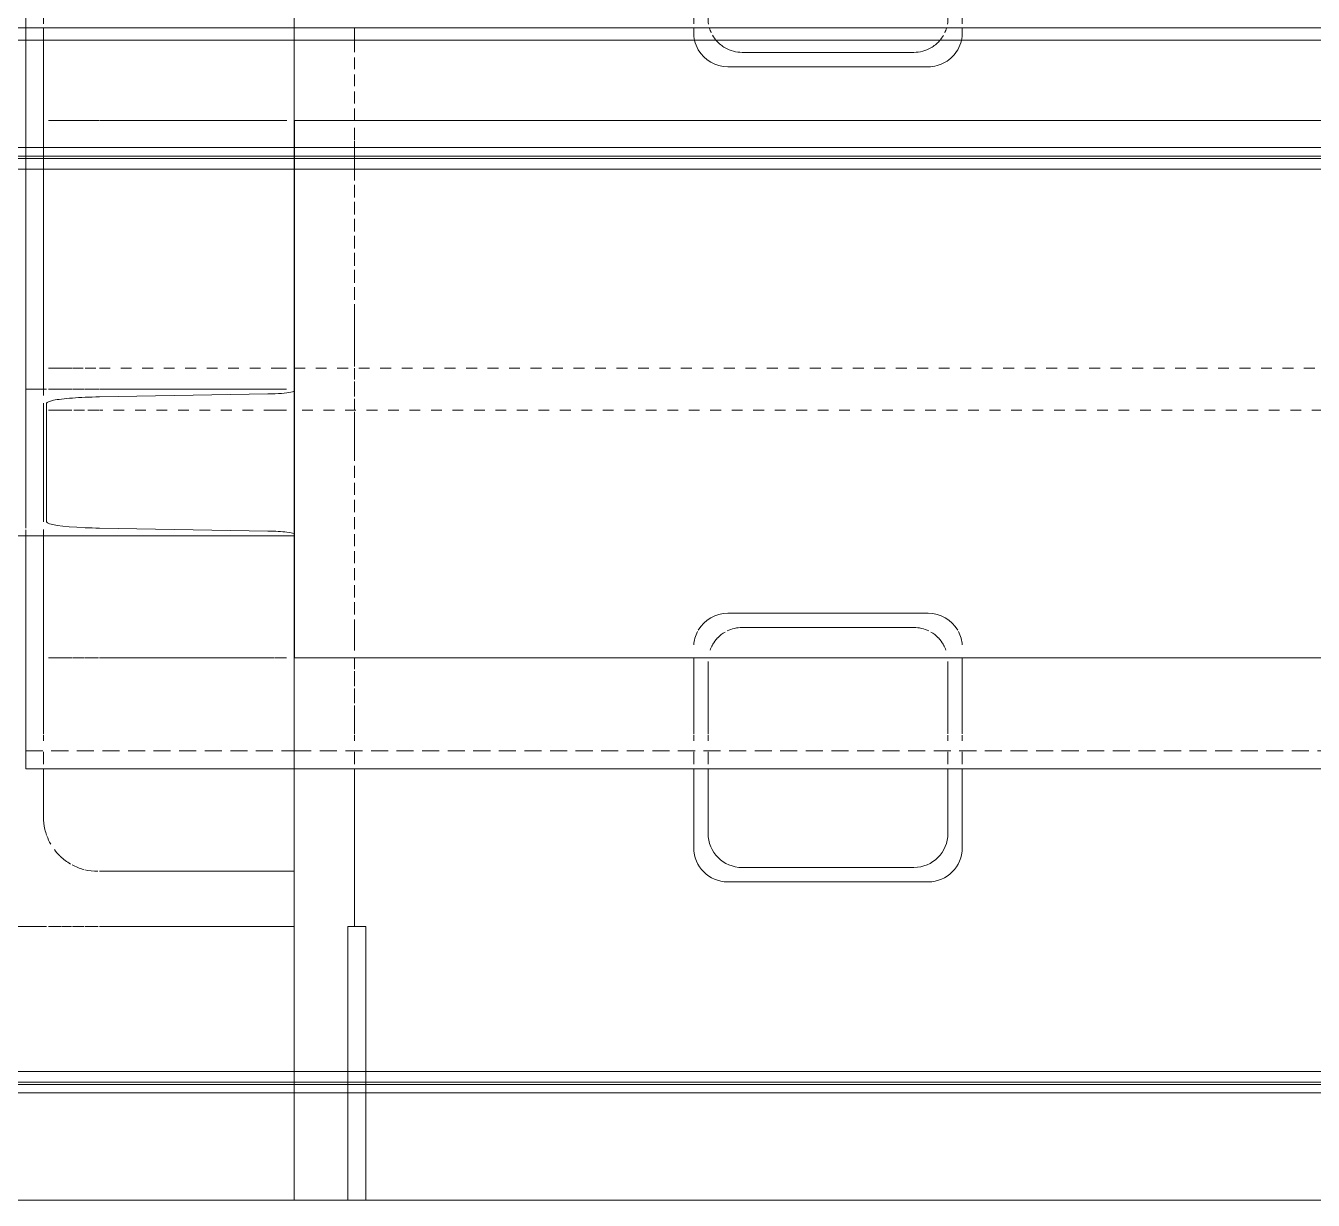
# Model space of a CAD drawing. Header units: centimetres. Extents: x -1906 to 5208, y -261 to 2955.
# Drawn here: x 3902.67 to 3938.63, y 208.47 to 241.25 of the extents above; entities that cross this region are included whole.
import ezdxf

# ---------------------------------------------------------------- set-up
doc = ezdxf.new("R2010")
doc.units = ezdxf.units.CM
for name, pattern in [('_Overhead', [0.47625, 0.3175, -0.15875]), ('_Overhead_2_', [0.47625, 0.3175, -0.15875]), ('Dash', [0.6, 0.3, -0.3]), ('Hidden', [0.714375, 0.47625, -0.238125])]:
    doc.linetypes.add(name, pattern=pattern)
for name, color, linetype, lineweight in [('A-FLOR', 7, 'Continuous', 18), ('A-WALL', 7, 'Continuous', 18), ('S-BEAM', 7, 'Continuous', 18), ('S-BEAM-HDLN', 7, 'Dash', 18), ('S-COLS', 7, 'Continuous', 18)]:
    doc.layers.add(name, color=color, linetype=linetype, lineweight=lineweight)

# ---------------------------------------------------------------- blocks, each defined once
blk = doc.blocks.new('UC-Perfil universal-Pilar - 300 x 150-V69-Planta Bodega almacenamiento insumos')
at = {"layer": 'S-COLS', "color": 253, "lineweight": 9, "true_color": 0xaaaaaa}
for p, q in [((-7.5, 14.677), (-7.5, 15)), ((-7.291, 15), (-7.142, 15)), ((-7.141, 15), (-6.964, 15)), ((-6.962, 15), (-6.766, 15)), ((-6.765, 15), (-1.664, 15)), ((-1.661, 15), (-1.306, 15)), ((-1.303, 15), (-1.005, 15)), ((-1.002, 15), (-0.777, 15)), ((-0.775, 15), (-0.634, 15)), ((-0.585, 15), (-0.288, 15)), ((-0.288, 15), (0.585, 15)), ((0.775, 15), (1, 15)), ((1.002, 15), (1.3, 15)), ((1.303, 15), (1.658, 15)), ((1.661, 15), (2.052, 15)), ((2.056, 15), (6.96, 15)), ((6.962, 15), (7.14, 15)), ((7.141, 15), (7.29, 15)), ((7.5, 15), (7.5, 14.677)), ((-7.5, 14.003), (-7.5, 14.677)), ((7.5, 14.677), (7.5, 14.003)), ((-7.5, 13.653), (-7.5, 14.003)), ((7.5, 14.003), (7.5, 13.653)), ((-7.5, 13.46), (-7.5, 13.653)), ((-7.143, 13.46), (-7.291, 13.46)), ((-6.964, 13.46), (-7.141, 13.46)), ((-6.767, 13.46), (-6.962, 13.46)), ((-2.056, 13.46), (-6.765, 13.46)), ((6.96, 13.46), (2.056, 13.46)), ((7.139, 13.46), (6.962, 13.46)), ((7.29, 13.46), (7.141, 13.46)), ((7.5, 13.653), (7.5, 13.46)), ((-0.495, 10.402), (-0.495, 11.94)), ((0.495, 11.94), (0.495, 11.402)), ((0.495, 11.275), (0.495, 11.124)), ((0.495, 11.124), (0.495, 10.927)), ((0.495, 10.623), (0.495, 10.452)), ((-0.495, 10.124), (-0.495, 10.275)), ((-0.495, 9.927), (-0.495, 10.087)), ((0.495, 10.426), (0.495, 10.196)), ((0.495, 10.087), (0.495, 9.737)), ((0.495, 9.737), (0.495, 6.143)), ((-0.495, 9.452), (-0.495, 9.623)), ((-0.495, 8.95), (-0.495, 9.124)), ((-0.495, 8.452), (-0.495, 8.623)), ((-0.495, 8.196), (-0.495, 8.426)), ((-0.495, 7.95), (-0.495, 8.196)), ((-0.495, 6.143), (-0.495, 7.95)), ((-0.495, -0.003), (-0.495, 6.143)), ((0.495, 6.143), (0.495, -0.003)), ((-0.495, -0.159), (-0.495, -0.003)), ((0.495, -0.003), (0.495, -0.181)), ((-0.495, -3.703), (-0.495, -0.394)), ((0.495, -0.394), (0.495, -3.703)), ((-0.495, -10.392), (-0.495, -3.938)), ((0.495, -3.916), (0.495, -9.145)), ((0.495, -9.145), (0.495, -9.392)), ((0.495, -9.392), (0.495, -9.622)), ((0.495, -9.648), (0.495, -9.819)), ((-0.495, -10.621), (-0.495, -10.392)), ((0.495, -10.123), (0.495, -10.32)), ((0.495, -10.32), (0.495, -10.471)), ((-0.495, -10.819), (-0.495, -10.648)), ((0.495, -10.598), (0.495, -11.94)), ((-0.495, -11.319), (-0.495, -11.145)), ((-0.495, -11.819), (-0.495, -11.648)), ((-7.5, -13.46), (-6.293, -13.46)), ((-7.5, -15), (-7.5, -13.46)), ((-6.293, -13.46), (-2.056, -13.46)), ((2.056, -13.46), (6.293, -13.46)), ((6.293, -13.46), (7.5, -13.46)), ((7.5, -13.46), (7.5, -15)), ((-5.348, -15), (-7.5, -15)), ((-1.692, -15), (-5.348, -15)), ((-1.332, -15), (-1.661, -15)), ((-1.026, -15), (-1.303, -15)), ((-0.793, -15), (-1.002, -15)), ((-0.644, -15), (-0.775, -15)), ((0.585, -15), (-0.587, -15)), ((0.763, -15), (0.633, -15)), ((0.984, -15), (0.775, -15)), ((1.279, -15), (1.002, -15)), ((1.632, -15), (1.303, -15)), ((2.024, -15), (1.661, -15)), ((5.348, -15), (2.056, -15)), ((7.5, -15), (5.348, -15))]:
    blk.add_line(p, q, dxfattribs=at)
for centre, start, end in [((-2.015, 11.94), 76.2025, 90), ((-2.015, 11.94), 62.0667, 76.0089), ((2.015, 11.94), 104.1664, 118.1111), ((2.015, 11.94), 90, 103.9911), ((-2.015, 11.94), 46.5756, 60), ((-2.015, 11.94), 34.2674, 46.3623), ((2.015, 11.94), 133.7992, 145.8996), ((2.015, 11.94), 120, 133.6377), ((-2.015, 11.94), 20.6393, 30), ((2.015, 11.94), 150, 159.6587), ((-2.015, 11.94), 13.3622, 20.3413), ((-2.015, 11.94), 0, 13.3622), ((2.015, 11.94), 166.7414, 180), ((2.015, 11.94), 159.76, 166.7414), ((-2.015, -11.94), 346.5136, 352.7825), ((2.015, -11.94), 180, 193.2586), ((-2.015, -11.94), 339.6587, 345.016), ((2.015, -11.94), 193.2586, 199.8173), ((2.015, -11.94), 200.3413, 210), ((-2.015, -11.94), 313.6377, 323.0251), ((2.015, -11.94), 216.9749, 225.4369), ((-2.015, -11.94), 283.9911, 297.0345), ((-2.015, -11.94), 300, 312.4121), ((2.015, -11.94), 226.3623, 240), ((2.015, -11.94), 241.8889, 254.929), ((-2.015, -11.94), 270, 282.7977), ((2.015, -11.94), 256.0089, 270)]:
    blk.add_arc(centre, 1.52, start, end, dxfattribs=at)
blk = doc.blocks.new('M_S Shapes - 150 x 400-1495524-Planta Bodega almacenamiento insumos')
at = {"layer": 'S-BEAM', "color": 254, "lineweight": 9, "true_color": 0xcccccc}
for p, q in [((-2180.58, 244.761), (-2180.58, 241.195)), ((-2180.58, 240.844), (-2180.58, 241.195)), ((-2180.58, 241.195), (-2180.58, 240.844)), ((-2180.58, 241.195), (-2180.58, 240.844)), ((-2180.58, 237.251), (-2180.58, 240.844)), ((-2180.58, 240.844), (-2180.58, 237.251)), ((-2180.58, 240.844), (-2180.58, 237.251)), ((-2180.58, 227.014), (-2180.58, 237.251)), ((-2180.58, 237.251), (-2180.58, 231.061)), ((-2180.58, 237.251), (-2180.58, 212.061)), ((-2180.58, 231.061), (-2180.58, 227.014)), ((-2180.58, 221.962), (-2180.58, 227.014)), ((-2180.58, 227.014), (-2180.58, 221.962)), ((-2180.58, 221.716), (-2180.58, 221.96)), ((-2180.58, 221.96), (-2180.58, 221.716)), ((-2180.58, 221.486), (-2180.58, 221.714)), ((-2180.58, 221.714), (-2180.58, 221.486)), ((-2180.58, 221.289), (-2180.58, 221.458)), ((-2180.58, 221.458), (-2180.58, 221.289)), ((-2180.58, 220.788), (-2180.58, 220.983)), ((-2180.58, 220.983), (-2180.58, 220.788)), ((-2180.58, 220.637), (-2180.58, 220.787)), ((-2180.58, 220.787), (-2180.58, 220.637)), ((-2180.58, 212.061), (-2180.58, 220.51)), ((-2180.58, 220.51), (-2180.58, 217.648)), ((-2180.58, 216.108), (-2180.58, 212.061)), ((-2180.58, 208.467), (-2180.58, 212.061)), ((-2180.58, 212.061), (-2180.58, 208.467)), ((-2180.58, 212.061), (-2180.58, 208.467))]:
    blk.add_line(p, q, dxfattribs=at)
blk = doc.blocks.new('Costanera Perfil Z - Parametrizado - Costanera Perfil Z - Parametrizado-V71-Planta Bodega almacenamiento insumos')
at = {"layer": 'S-BEAM', "color": 254, "lineweight": 9, "true_color": 0xcccccc}
for p, q in [((-5.727, 244.42), (-5.727, -829.56)), ((-5.432, 244.42), (-5.432, -829.56)), ((-5.367, -829.56), (-5.367, 244.42)), ((-5.127, 244.42), (-5.127, -829.56)), ((-2.133, 244.42), (-2.133, -829.56))]:
    blk.add_line(p, q, dxfattribs=at)
blk = doc.blocks.new('Costanera Perfil Z - Parametrizado - Costanera Perfil Z - Parametrizado-V72-Planta Bodega almacenamiento insumos')
at = {"layer": 'S-BEAM', "color": 254, "lineweight": 9, "true_color": 0xcccccc}
for p, q in [((1.783, 244.42), (1.783, -829.56)), ((2.133, 244.42), (2.133, -829.56)), ((5.127, 244.42), (5.127, -829.56)), ((5.367, 244.42), (5.367, -829.56)), ((5.432, 244.42), (5.432, -829.56)), ((5.727, 244.42), (5.727, -829.56))]:
    blk.add_line(p, q, dxfattribs=at)
blk = doc.blocks.new('M_S Shapes - 150 x 400-1499110-Planta Bodega almacenamiento insumos')
at = {"layer": 'S-BEAM', "color": 254, "lineweight": 9, "true_color": 0xcccccc}
for p, q in [((-126.109, 7.5), (-445.225, 7.5)), ((-445.225, 7.5), (-445.225, 7.291)), ((-445.225, 7.5), (-445.225, 7.291)), ((-445.225, 6.143), (-445.225, 7.5)), ((-445.225, 7.5), (-126.109, 7.5)), ((-126.109, 7.5), (-445.225, 7.5)), ((-445.225, 7.291), (-445.225, 7.141)), ((-445.225, 7.291), (-445.225, 7.141)), ((-445.225, 7.29), (-445.225, 7.141)), ((-445.225, 7.141), (-445.225, 6.962)), ((-445.225, 7.141), (-445.225, 6.962)), ((-445.225, 7.14), (-445.225, 6.962)), ((-445.225, 6.962), (-445.225, 6.932)), ((-445.225, 6.962), (-445.225, 6.932)), ((-445.225, 6.932), (-445.225, 6.765)), ((-445.225, 6.932), (-445.225, 6.765)), ((-445.225, 6.931), (-445.225, 6.765)), ((-445.225, 6.743), (-445.225, 6.143)), ((-445.225, 6.143), (-445.225, 6.743)), ((-445.225, 6.743), (-445.225, 6.143)), ((-445.225, 6.143), (-445.225, 2.056)), ((-445.225, 2.056), (-445.225, 6.143)), ((-445.225, 6.143), (-445.225, 2.056)), ((-445.225, -0.047), (-445.225, 6.143)), ((-445.225, 0.775), (-445.225, 2.056)), ((-445.225, 0.633), (-445.225, 2.056)), ((-445.225, 2.052), (-445.225, 1.661)), ((-445.225, 1.658), (-445.225, 1.303)), ((-445.225, 1.3), (-445.225, 1.002)), ((-445.225, 1), (-445.225, 0.775)), ((-445.225, 0.633), (-445.225, 0.775)), ((-445.225, 0.774), (-445.225, 0.633)), ((-445.225, 0.585), (-445.225, 0.633)), ((-445.225, 0.585), (-445.225, 0.633)), ((-445.225, 0.585), (-445.225, -0.047)), ((-445.225, -0.047), (-445.225, -0.585)), ((-445.225, -4.094), (-445.225, -0.047)), ((-445.225, -0.633), (-445.225, -0.585)), ((-445.225, -0.633), (-445.225, -0.585)), ((-445.225, -0.775), (-445.225, -0.633)), ((-445.225, -1.002), (-445.225, -0.633)), ((-445.225, -0.634), (-445.225, -0.775)), ((-445.225, -1.303), (-445.225, -0.775)), ((-445.225, -0.777), (-445.225, -1.002)), ((-445.225, -1.661), (-445.225, -1.002)), ((-445.225, -1.005), (-445.225, -1.303)), ((-445.225, -2.056), (-445.225, -1.303)), ((-445.225, -1.306), (-445.225, -1.661)), ((-445.225, -2.056), (-445.225, -1.661)), ((-445.225, -1.664), (-445.225, -4.094)), ((-445.225, -4.094), (-445.225, -2.056)), ((-445.225, -2.056), (-445.225, -4.094)), ((-445.225, -4.094), (-445.225, -6.765)), ((-445.225, -6.765), (-445.225, -4.094)), ((-445.225, -4.094), (-445.225, -6.765)), ((-445.225, -7.5), (-445.225, -4.094)), ((-445.225, -6.765), (-445.225, -7.291)), ((-445.225, -6.765), (-445.225, -6.962)), ((-445.225, -6.766), (-445.225, -6.962)), ((-445.225, -6.962), (-445.225, -7.141)), ((-445.225, -6.964), (-445.225, -7.141)), ((-445.225, -7.141), (-445.225, -7.291)), ((-445.225, -7.142), (-445.225, -7.291)), ((-445.225, -7.291), (-445.225, -7.405)), ((-445.225, -7.291), (-445.225, -7.476)), ((-445.225, -7.405), (-445.225, -7.5)), ((-445.225, -7.476), (-445.225, -7.5)), ((-445.225, -7.5), (-126.109, -7.5)), ((-126.109, -7.5), (-445.225, -7.5)), ((-126.109, -7.5), (-445.225, -7.5))]:
    blk.add_line(p, q, dxfattribs=at)
at = {"layer": 'S-BEAM-HDLN', "color": 254, "lineweight": 9, "true_color": 0xcccccc}
for p, q in [((-445.225, 0.585), (-126.109, 0.585)), ((-126.109, -0.585), (-445.225, -0.585))]:
    blk.add_line(p, q, dxfattribs=at)
blk = doc.blocks.new('M_S Shapes - 150 x 350-1499191-Planta Bodega almacenamiento insumos')
at = {"layer": 'S-BEAM', "color": 254, "lineweight": 9, "true_color": 0xcccccc}
for p, q in [((-126.109, 7.5), (-445.225, 7.5)), ((-445.225, 7.5), (-445.225, 7.405)), ((-445.225, 7.5), (-445.225, 7.291)), ((-445.225, 7.5), (-126.109, 7.5)), ((-126.109, 7.5), (-445.225, 7.5)), ((-445.225, 7.405), (-445.225, 7.291)), ((-445.225, 7.29), (-445.225, 7.141)), ((-445.225, 7.29), (-445.225, 7.141)), ((-445.225, 7.29), (-445.225, 7.141)), ((-445.225, 7.141), (-445.225, 7.29)), ((-445.225, 7.14), (-445.225, 6.962)), ((-445.225, 7.14), (-445.225, 6.962)), ((-445.225, 7.14), (-445.225, 6.962)), ((-445.225, 6.962), (-445.225, 7.14)), ((-445.225, 6.962), (-445.225, 6.932)), ((-445.225, 6.962), (-445.225, 6.932)), ((-445.225, 6.932), (-445.225, 6.765)), ((-445.225, 6.932), (-445.225, 6.765)), ((-445.225, 6.931), (-445.225, 6.765)), ((-445.225, 6.765), (-445.225, 6.931)), ((-445.225, 6.743), (-445.225, 6.143)), ((-445.225, 6.143), (-445.225, 6.743)), ((-445.225, 6.743), (-445.225, 6.143)), ((-445.225, 6.143), (-445.225, 6.743)), ((-445.225, 6.143), (-445.225, 2.056)), ((-445.225, 2.056), (-445.225, 6.143)), ((-445.225, 6.143), (-445.225, 2.056)), ((-445.225, 2.056), (-445.225, 6.143)), ((-445.225, 1.661), (-445.225, 2.052)), ((-445.225, 1.661), (-445.225, 2.052)), ((-445.225, 2.052), (-445.225, 1.661)), ((-445.225, 1.661), (-445.225, 2.052)), ((-445.225, 1.658), (-445.225, 1.303)), ((-445.225, 1.303), (-445.225, 1.658)), ((-445.225, 1.303), (-445.225, 1.657)), ((-445.225, 1.303), (-445.225, 1.657)), ((-445.225, 1.002), (-445.225, 1.3)), ((-445.225, 1.002), (-445.225, 1.3)), ((-445.225, 1.3), (-445.225, 1.002)), ((-445.225, 1.002), (-445.225, 1.3)), ((-445.225, 0.775), (-445.225, 1)), ((-445.225, 0.775), (-445.225, 1)), ((-445.225, 1), (-445.225, 0.775)), ((-445.225, 0.775), (-445.225, 1)), ((-445.225, 0.774), (-445.225, 0.633)), ((-445.225, 0.633), (-445.225, 0.774)), ((-445.225, 0.633), (-445.225, 0.773)), ((-445.225, 0.633), (-445.225, 0.773)), ((-445.225, 0.585), (-445.225, 0.633)), ((-445.225, 0.585), (-445.225, 0.633)), ((-445.225, 0.585), (-445.225, -0.047)), ((-445.225, -0.047), (-445.225, 0.585)), ((-445.225, -0.047), (-445.225, -0.585)), ((-445.225, -0.585), (-445.225, -0.047)), ((-445.225, -0.633), (-445.225, -0.585)), ((-445.225, -0.633), (-445.225, -0.585)), ((-445.225, -0.634), (-445.225, -0.775)), ((-445.225, -0.775), (-445.225, -0.634)), ((-445.225, -0.775), (-445.225, -0.634)), ((-445.225, -0.775), (-445.225, -0.634)), ((-445.225, -1.002), (-445.225, -0.776)), ((-445.225, -1.002), (-445.225, -0.776)), ((-445.225, -0.777), (-445.225, -1.002)), ((-445.225, -1.002), (-445.225, -0.777)), ((-445.225, -1.303), (-445.225, -1.004)), ((-445.225, -1.303), (-445.225, -1.004)), ((-445.225, -1.005), (-445.225, -1.303)), ((-445.225, -1.303), (-445.225, -1.005)), ((-445.225, -1.306), (-445.225, -1.661)), ((-445.225, -1.661), (-445.225, -1.306)), ((-445.225, -1.661), (-445.225, -1.306)), ((-445.225, -1.661), (-445.225, -1.306)), ((-445.225, -1.664), (-445.225, -4.094)), ((-445.225, -2.056), (-445.225, -1.664)), ((-445.225, -2.056), (-445.225, -1.664)), ((-445.225, -4.094), (-445.225, -1.664)), ((-445.225, -4.094), (-445.225, -2.056)), ((-445.225, -2.056), (-445.225, -4.094)), ((-445.225, -4.094), (-445.225, -6.765)), ((-445.225, -6.765), (-445.225, -4.094)), ((-445.225, -4.094), (-445.225, -6.765)), ((-445.225, -6.765), (-445.225, -4.094)), ((-445.225, -6.766), (-445.225, -6.962)), ((-445.225, -6.766), (-445.225, -6.962)), ((-445.225, -6.766), (-445.225, -6.962)), ((-445.225, -6.962), (-445.225, -6.766)), ((-445.225, -6.964), (-445.225, -7.141)), ((-445.225, -6.964), (-445.225, -7.141)), ((-445.225, -6.964), (-445.225, -7.141)), ((-445.225, -7.141), (-445.225, -6.964)), ((-445.225, -7.142), (-445.225, -7.291)), ((-445.225, -7.142), (-445.225, -7.291)), ((-445.225, -7.142), (-445.225, -7.291)), ((-445.225, -7.291), (-445.225, -7.142)), ((-445.225, -7.291), (-445.225, -7.5)), ((-445.225, -7.291), (-445.225, -7.405)), ((-445.225, -7.405), (-445.225, -7.5)), ((-445.225, -7.5), (-126.109, -7.5)), ((-126.109, -7.5), (-445.225, -7.5)), ((-126.109, -7.5), (-445.225, -7.5))]:
    blk.add_line(p, q, dxfattribs=at)
at = {"layer": 'S-BEAM-HDLN', "color": 254, "lineweight": 9, "true_color": 0xcccccc}
for p, q in [((-445.225, 0.585), (-126.109, 0.585)), ((-126.109, -0.585), (-445.225, -0.585))]:
    blk.add_line(p, q, dxfattribs=at)
blk = doc.blocks.new('HSS Rectangular - 120 x 220-1499643-Planta Bodega almacenamiento insumos')
at = {"layer": 'S-BEAM', "color": 254, "lineweight": 9, "true_color": 0xcccccc}
for p, q in [((-2188.08, 241.195), (-2188.08, 241.56)), ((-2188.08, 241.057), (-2188.08, 241.196)), ((-2188.08, 241.057), (-2188.08, 241.196)), ((-2188.08, 241.195), (-2188.08, 241.057)), ((-2188.08, 240.844), (-2188.08, 241.195)), ((-2188.08, 241.035), (-2188.08, 240.844)), ((-2188.08, 237.251), (-2188.08, 240.844)), ((-2188.08, 240.806), (-2188.08, 240.383)), ((-2188.08, 240.731), (-2188.08, 240.56)), ((-2188.08, 240.56), (-2188.08, 240.731)), ((-2188.08, 240.383), (-2188.08, 237.251)), ((-2188.08, 240.232), (-2188.08, 240.057)), ((-2188.08, 240.057), (-2188.08, 240.232)), ((-2188.08, 239.731), (-2188.08, 239.56)), ((-2188.08, 239.56), (-2188.08, 239.731)), ((-2188.08, 239.534), (-2188.08, 237.251)), ((-2188.08, 239.057), (-2188.08, 239.534)), ((-2188.08, 237.251), (-2188.08, 239.057)), ((-2188.08, 237.251), (-2188.08, 230.076)), ((-2188.08, 228.843), (-2188.08, 237.251)), ((-2188.08, 237.251), (-2188.08, 228.894)), ((-2188.08, 230.025), (-2188.08, 237.251)), ((-2188.08, 230.076), (-2188.08, 227.404)), ((-2188.08, 227.404), (-2188.08, 230.025)), ((-2188.08, 228.894), (-2188.08, 227.404)), ((-2188.08, 227.404), (-2188.08, 228.843)), ((-2188.08, 227.404), (-2188.08, 227.227)), ((-2188.08, 227.227), (-2188.08, 227.404)), ((-2188.08, 227.404), (-2188.08, 227.227)), ((-2188.08, 227.227), (-2188.08, 227.404)), ((-2188.08, 227.181), (-2188.08, 221.486)), ((-2188.08, 221.46), (-2188.08, 227.181)), ((-2188.08, 227.181), (-2188.08, 221.962)), ((-2188.08, 221.962), (-2188.08, 227.181)), ((-2188.08, 221.716), (-2188.08, 221.962)), ((-2188.08, 221.716), (-2188.08, 221.962)), ((-2188.08, 221.486), (-2188.08, 221.716)), ((-2188.08, 221.486), (-2188.08, 221.716)), ((-2188.08, 221.46), (-2188.08, 221.288)), ((-2188.08, 221.46), (-2188.08, 220.788)), ((-2188.08, 221.289), (-2188.08, 221.458)), ((-2188.08, 221.289), (-2188.08, 221.458)), ((-2188.08, 221.042), (-2188.08, 221.137)), ((-2188.08, 221.042), (-2188.08, 221.137)), ((-2188.08, 221.01), (-2188.08, 221.042)), ((-2188.08, 221.01), (-2188.08, 221.042)), ((-2188.08, 220.96), (-2188.08, 220.788)), ((-2188.08, 220.788), (-2188.08, 220.542)), ((-2188.08, 220.637), (-2188.08, 220.542)), ((-2188.08, 220.542), (-2188.08, 220.51)), ((-2188.08, 220.542), (-2188.08, 220.51)), ((-2188.08, 220.51), (-2180.58, 220.51)), ((-2180.58, 220.51), (-1861.459, 220.51))]:
    blk.add_line(p, q, dxfattribs=at)
at = {"layer": 'S-BEAM', "color": 254, "linetype": 'Hidden', "lineweight": 9, "true_color": 0xcccccc}
for p, q in [((-2188.08, 221.01), (-2180.58, 221.01)), ((-2180.58, 221.01), (-1861.459, 221.01))]:
    blk.add_line(p, q, dxfattribs=at)
blk = doc.blocks.new('PQ_RVR_EST-01_ZZ_ZZ_MO_T_A_rvt-2-Planta Bodega almacenamiento insumos')
at = {"layer": 'A-FLOR', "color": 254, "linetype": '_Overhead', "lineweight": 9, "true_color": 0xd4d4d4}
for p, q in [((-2178.895, 241.195), (-2178.895, 240.844)), ((-2178.895, 240.844), (-2178.895, 241.195)), ((-2178.895, 240.844), (-2178.895, 238.608)), ((-2178.895, 238.608), (-2178.895, 240.844)), ((-2178.895, 238.398), (-2178.895, 238.249)), ((-2178.895, 238.249), (-2178.895, 238.398)), ((-2178.895, 238.247), (-2178.895, 238.07)), ((-2178.895, 238.07), (-2178.895, 238.247)), ((-2178.895, 238.039), (-2178.895, 237.872)), ((-2178.895, 237.872), (-2178.895, 238.039)), ((-2178.895, 237.85), (-2178.895, 237.251)), ((-2178.895, 237.251), (-2178.895, 237.85)), ((-2178.895, 237.251), (-2178.895, 233.163)), ((-2178.895, 233.163), (-2178.895, 237.251)), ((-2178.895, 233.159), (-2178.895, 232.768)), ((-2178.895, 232.768), (-2178.895, 233.159)), ((-2178.895, 232.765), (-2178.895, 232.411)), ((-2178.895, 232.411), (-2178.895, 232.765)), ((-2178.895, 232.408), (-2178.895, 232.11)), ((-2178.895, 232.11), (-2178.895, 232.408)), ((-2178.895, 232.108), (-2178.895, 231.882)), ((-2178.895, 231.882), (-2178.895, 232.108)), ((-2178.895, 231.881), (-2178.895, 231.741)), ((-2178.895, 231.741), (-2178.895, 231.881)), ((-2178.895, 231.693), (-2178.895, 230.523)), ((-2178.895, 230.523), (-2178.895, 231.693)), ((-2178.895, 230.473), (-2178.895, 230.333)), ((-2178.895, 230.333), (-2178.895, 230.473)), ((-2178.895, 230.331), (-2178.895, 230.106)), ((-2178.895, 230.106), (-2178.895, 230.331)), ((-2178.895, 230.103), (-2178.895, 229.805)), ((-2178.895, 229.805), (-2178.895, 230.103)), ((-2178.895, 229.801), (-2178.895, 229.447)), ((-2178.895, 229.447), (-2178.895, 229.801)), ((-2178.895, 229.443), (-2178.895, 224.343)), ((-2178.895, 224.343), (-2178.895, 229.443)), ((-2178.895, 224.341), (-2178.895, 224.146)), ((-2178.895, 224.146), (-2178.895, 224.341)), ((-2178.895, 224.144), (-2178.895, 223.967)), ((-2178.895, 223.967), (-2178.895, 224.144)), ((-2178.895, 223.965), (-2178.895, 223.816)), ((-2178.895, 223.816), (-2178.895, 223.965)), ((-2178.895, 223.608), (-2178.895, 221.962)), ((-2178.895, 221.962), (-2178.895, 223.608)), ((-2178.895, 221.96), (-2178.895, 221.716)), ((-2178.895, 221.716), (-2178.895, 221.96)), ((-2178.895, 221.714), (-2178.895, 221.486)), ((-2178.895, 221.486), (-2178.895, 221.714)), ((-2178.895, 221.457), (-2178.895, 221.289)), ((-2178.895, 221.289), (-2178.895, 221.457)), ((-2178.895, 220.983), (-2178.895, 220.788)), ((-2178.895, 220.788), (-2178.895, 220.983)), ((-2178.895, 220.787), (-2178.895, 220.637)), ((-2178.895, 220.637), (-2178.895, 220.787)), ((-2178.895, 220.51), (-2178.895, 216.108)), ((-2178.895, 216.108), (-2178.895, 220.51))]:
    blk.add_line(p, q, dxfattribs=at)
at = {"layer": 'S-BEAM', "color": 254, "lineweight": 9, "true_color": 0xcccccc}
for name, p in [('M_S Shapes - 150 x 400-1495524-Planta Bodega almacenamiento insumos', (0, 0)), ('HSS Rectangular - 120 x 220-1499643-Planta Bodega almacenamiento insumos', (0, 0)), ('M_S Shapes - 150 x 400-1499110-Planta Bodega almacenamiento insumos', (-1735.351, 231.108)), ('M_S Shapes - 150 x 350-1499191-Planta Bodega almacenamiento insumos', (-1735.351, 231.108))]:
    blk.add_blockref(name, p, dxfattribs=at)
at = {"layer": 'S-BEAM', "color": 254, "lineweight": 9, "true_color": 0xcccccc, "rotation": 269.9999999999998}
for name, p in [('Costanera Perfil Z - Parametrizado - Costanera Perfil Z - Parametrizado-V72-Planta Bodega almacenamiento insumos', (-2105.879, 242.978)), ('Costanera Perfil Z - Parametrizado - Costanera Perfil Z - Parametrizado-V71-Planta Bodega almacenamiento insumos', (-2105.879, 206.334))]:
    blk.add_blockref(name, p, dxfattribs=at)
at = {"layer": 'S-COLS', "color": 254, "lineweight": 9, "true_color": 0xcccccc}
blk.add_blockref('UC-Perfil universal-Pilar - 300 x 150-V69-Planta Bodega almacenamiento insumos', (-2188.08, 231.108), dxfattribs=at)
blk = doc.blocks.new('HSS Rectangular-Column - 75 x 75-1499283-Planta Bodega almacenamiento insumos')
at = {"layer": 'S-COLS', "color": 253, "lineweight": 9, "true_color": 0xaaaaaa}
for p, q in [((-2.8, 3.75), (2.8, 3.75)), ((2.398, 3.35), (-2.397, 3.35)), ((-3.75, 0.858), (-3.75, 2.503)), ((-3.35, 2.398), (-3.35, 0.858)), ((3.35, 0.858), (3.35, 2.398)), ((3.75, 2.503), (3.75, 0.858)), ((-3.75, 0.611), (-3.75, 0.853)), ((-3.35, 0.853), (-3.35, 0.611)), ((3.35, 0.611), (3.35, 0.851)), ((3.75, 0.851), (3.75, 0.611)), ((-3.75, 0.382), (-3.75, 0.607)), ((-3.35, 0.607), (-3.35, 0.382)), ((3.35, 0.382), (3.35, 0.605)), ((3.75, 0.605), (3.75, 0.382)), ((-3.75, 0.184), (-3.75, 0.35)), ((-3.35, 0.35), (-3.35, 0.184)), ((3.35, 0.184), (3.35, 0.349)), ((3.75, 0.348), (3.75, 0.184)), ((-3.75, -0.316), (-3.75, -0.124)), ((-3.75, -0.467), (-3.75, -0.319)), ((-3.35, -0.124), (-3.35, -0.316)), ((-3.35, -0.319), (-3.35, -0.467)), ((3.35, -0.316), (3.35, -0.125)), ((3.35, -0.467), (3.35, -0.321)), ((3.75, -0.125), (3.75, -0.316)), ((3.75, -0.321), (3.75, -0.467)), ((-3.75, -2.8), (-3.75, -0.594)), ((-3.35, -0.594), (-3.35, -2.397)), ((3.35, -2.397), (3.35, -0.594)), ((3.75, -0.594), (3.75, -2.8)), ((-2.397, -3.35), (2.398, -3.35)), ((2.8, -3.75), (-2.8, -3.75))]:
    blk.add_line(p, q, dxfattribs=at)
for centre, radius, start, end in [((-2.8, 2.8), 0.95, 90, 150), ((2.8, 2.8), 0.95, 30, 90), ((-2.8, 2.8), 0.95, 152.552, 164.7702), ((-2.397, 2.398), 0.952, 90, 116.1683), ((2.398, 2.398), 0.952, 63.8317, 90), ((2.8, 2.8), 0.95, 15.2298, 27.3479), ((-2.8, 2.8), 0.95, 165.0037, 176.0661), ((-2.397, 2.398), 0.953, 135.9252, 150), ((-2.397, 2.398), 0.953, 120, 135.5964), ((2.398, 2.398), 0.952, 44.4036, 60), ((2.398, 2.398), 0.952, 30, 43.9708), ((2.8, 2.8), 0.95, 3.9339, 14.9044), ((-2.397, 2.398), 0.953, 150.9227, 160.1952), ((2.398, 2.398), 0.952, 19.8048, 29.0097), ((-2.397, -2.397), 0.953, 180, 270), ((2.398, -2.397), 0.952, 270, 360), ((-2.8, -2.8), 0.95, 180, 270), ((2.8, -2.8), 0.95, 270, 360)]:
    blk.add_arc(centre, radius, start, end, dxfattribs=at)
blk = doc.blocks.new('HSS Rectangular-Column - 75 x 75-V83-Planta Bodega almacenamiento insumos')
at = {"layer": 'S-COLS', "color": 253, "lineweight": 9, "true_color": 0xaaaaaa}
for p, q in [((-2.8, 3.75), (2.8, 3.75)), ((2.398, 3.35), (-2.397, 3.35)), ((-3.75, 1.255), (-3.75, 2.8)), ((3.75, 2.8), (3.75, 1.255)), ((-3.35, 2.398), (-3.35, 1.255)), ((3.35, 1.255), (3.35, 2.398)), ((-3.75, 0.905), (-3.75, 1.255)), ((-3.35, 1.255), (-3.35, 0.905)), ((3.35, 0.905), (3.35, 1.255)), ((3.75, 1.255), (3.75, 0.905)), ((-3.75, -1.347), (-3.75, 0.905)), ((-3.35, 0.905), (-3.35, -1.347)), ((3.35, -1.347), (3.35, 0.905)), ((3.75, 0.905), (3.75, -1.347)), ((-3.75, -1.624), (-3.75, -1.476)), ((-3.75, -1.821), (-3.75, -1.628)), ((-3.35, -1.476), (-3.35, -1.624)), ((-3.35, -1.628), (-3.35, -1.821)), ((3.35, -1.624), (3.35, -1.478)), ((3.35, -1.821), (3.35, -1.63)), ((3.75, -1.478), (3.75, -1.624)), ((3.75, -1.63), (3.75, -1.821)), ((-3.75, -2.296), (-3.75, -2.129)), ((-3.35, -2.129), (-3.35, -2.296)), ((3.35, -2.296), (3.35, -2.131)), ((3.75, -2.131), (3.75, -2.296)), ((-3.75, -2.552), (-3.75, -2.327)), ((3.75, -2.329), (3.75, -2.552)), ((-3.75, -2.798), (-3.75, -2.661)), ((3.75, -2.661), (3.75, -2.798)), ((-2.397, -3.35), (2.398, -3.35)), ((2.8, -3.75), (-2.8, -3.75))]:
    blk.add_line(p, q, dxfattribs=at)
for centre, radius, start, end in [((-2.8, 2.8), 0.95, 90, 180), ((2.8, 2.8), 0.95, 360, 90), ((-2.397, 2.398), 0.952, 90, 180), ((2.398, 2.398), 0.953, 360, 90), ((-2.397, -2.397), 0.953, 180, 189.7292), ((2.398, -2.397), 0.953, 350.2708, 360), ((-2.8, -2.8), 0.95, 180, 193.3608), ((-2.397, -2.397), 0.952, 196.6155, 205.2583), ((-2.397, -2.397), 0.952, 210, 221.8572), ((2.398, -2.397), 0.953, 318.1428, 330), ((2.398, -2.397), 0.953, 334.7417, 343.3845), ((2.8, -2.8), 0.95, 346.6392, 360), ((-2.8, -2.8), 0.95, 193.3608, 210), ((-2.397, -2.397), 0.952, 221.8572, 240), ((-2.397, -2.397), 0.952, 240, 270), ((2.398, -2.397), 0.952, 270, 300), ((2.398, -2.397), 0.953, 300, 318.1428), ((2.8, -2.8), 0.95, 330, 346.6392), ((-2.8, -2.8), 0.95, 210, 270), ((2.8, -2.8), 0.95, 300, 330), ((2.8, -2.8), 0.95, 270, 300)]:
    blk.add_arc(centre, radius, start, end, dxfattribs=at)
blk = doc.blocks.new('M_S Shapes - 150 x 400-1948346-Planta Bodega almacenamiento insumos')
at = {"layer": 'S-BEAM', "color": 254, "lineweight": 9, "true_color": 0xcccccc}
for p, q in [((-2187.495, 231.105), (-2188.08, 231.105)), ((-2187.311, 231.105), (-2187.446, 231.105)), ((-2187.088, 231.105), (-2187.305, 231.105)), ((-2186.79, 231.105), (-2187.077, 231.105)), ((-2186.435, 231.105), (-2186.777, 231.105)), ((-2186.041, 231.105), (-2186.419, 231.105)), ((-2181.126, 231.105), (-2186.024, 231.105)), ((-2186.024, 230.892), (-2181.315, 230.972)), ((-2180.946, 231.105), (-2181.117, 231.105)), ((-2180.795, 231.105), (-2180.938, 231.105)), ((-2180.58, 231.061), (-2180.58, 231.105)), ((-2180.58, 227.014), (-2180.58, 231.061)), ((-2180.58, 231.061), (-2180.58, 227.014)), ((-2187.495, 230.025), (-2187.495, 230.714)), ((-2187.495, 228.843), (-2187.495, 230.025)), ((-2187.495, 227.404), (-2187.495, 228.843)), ((-2195.58, 227.014), (-2180.58, 227.014)), ((-2181.315, 227.146), (-2186.024, 227.227)), ((-2180.58, 227.014), (-2180.58, 227.058)), ((-2180.58, 221.962), (-2180.58, 227.014)), ((-2180.58, 227.014), (-2180.58, 221.962)), ((-2180.58, 227.014), (-2180.58, 212.061)), ((-2180.58, 221.716), (-2180.58, 221.96)), ((-2180.58, 221.96), (-2180.58, 221.716)), ((-2180.58, 221.486), (-2180.58, 221.714)), ((-2180.58, 221.714), (-2180.58, 221.486)), ((-2180.58, 221.289), (-2180.58, 221.458)), ((-2180.58, 221.458), (-2180.58, 221.289)), ((-2180.58, 220.788), (-2180.58, 220.983)), ((-2180.58, 220.983), (-2180.58, 220.788)), ((-2180.58, 220.637), (-2180.58, 220.787)), ((-2180.58, 220.787), (-2180.58, 220.637)), ((-2180.58, 212.061), (-2180.58, 220.51)), ((-2180.58, 220.51), (-2180.58, 217.648)), ((-2180.58, 216.108), (-2180.58, 212.061)), ((-2180.58, 208.467), (-2180.58, 212.061)), ((-2180.58, 212.061), (-2180.58, 208.467)), ((-2180.58, 212.061), (-2180.58, 208.467))]:
    blk.add_line(p, q, dxfattribs=at)
for centre, major_axis, start_param, end_param in [((-2185.735, 230.714), (1.76, 0), 2.204494, 2.438769), ((-2185.735, 230.714), (1.76, 0), 1.735945, 2.204494), ((-2181.46, 231.061), (0.88, 0), 4.877538, 5.814636), ((-2181.46, 231.061), (0.88, 0), 5.814636, 6.283185), ((-2185.735, 230.714), (1.76, 0), 2.673044, 3.141593), ((-2185.735, 230.714), (1.76, 0), 2.438769, 2.673044), ((-2185.735, 227.404), (1.76, 0), 3.141593, 4.312965), ((-2185.735, 227.404), (1.76, 0), 4.312965, 4.54724), ((-2181.46, 227.058), (0.88, 0), 0.702824, 1.405647), ((-2181.46, 227.058), (0.88, 0), 0, 0.702824)]:
    blk.add_ellipse(centre, major_axis=major_axis, ratio=0.10227, start_param=start_param, end_param=end_param, dxfattribs=at)
blk = doc.blocks.new('M_S Shapes - 150 x 400-1948375-Planta Bodega almacenamiento insumos')
at = {"layer": 'S-BEAM', "color": 254, "lineweight": 9, "true_color": 0xcccccc}
for p, q in [((-451.958, 7.5), (-452.096, 7.5)), ((-452.096, 7.5), (-451.958, 7.5)), ((-451.958, 7.5), (-452.096, 7.5)), ((-451.733, 7.5), (-451.954, 7.5)), ((-451.954, 7.5), (-451.733, 7.5)), ((-451.733, 7.5), (-451.954, 7.5)), ((-451.434, 7.5), (-451.727, 7.5)), ((-451.727, 7.5), (-451.434, 7.5)), ((-451.434, 7.5), (-451.727, 7.5)), ((-451.078, 7.5), (-451.426, 7.5)), ((-451.426, 7.5), (-451.078, 7.5)), ((-451.078, 7.5), (-451.426, 7.5)), ((-450.684, 7.5), (-451.068, 7.5)), ((-451.068, 7.5), (-450.684, 7.5)), ((-450.684, 7.5), (-451.068, 7.5)), ((-445.772, 7.5), (-450.673, 7.5)), ((-450.673, 7.5), (-445.772, 7.5)), ((-445.772, 7.5), (-450.673, 7.5)), ((-445.593, 7.5), (-445.767, 7.5)), ((-445.767, 7.5), (-445.593, 7.5)), ((-445.593, 7.5), (-445.767, 7.5)), ((-445.441, 7.5), (-445.588, 7.5)), ((-445.588, 7.5), (-445.441, 7.5)), ((-445.441, 7.5), (-445.588, 7.5)), ((-445.229, 7.5), (-126.109, 7.5)), ((-126.109, 7.5), (-445.225, 7.5)), ((-126.109, 7.5), (-445.225, 7.5)), ((-452.096, -7.5), (-451.963, -7.5)), ((-451.963, -7.5), (-452.096, -7.5)), ((-451.963, -7.5), (-452.096, -7.5)), ((-451.954, -7.5), (-451.741, -7.5)), ((-451.741, -7.5), (-451.954, -7.5)), ((-451.741, -7.5), (-451.954, -7.5)), ((-451.727, -7.5), (-451.445, -7.5)), ((-451.445, -7.5), (-451.727, -7.5)), ((-451.445, -7.5), (-451.727, -7.5)), ((-451.426, -7.5), (-451.091, -7.5)), ((-451.091, -7.5), (-451.426, -7.5)), ((-451.091, -7.5), (-451.426, -7.5)), ((-451.068, -7.5), (-450.698, -7.5)), ((-450.698, -7.5), (-451.068, -7.5)), ((-450.698, -7.5), (-451.068, -7.5)), ((-450.673, -7.5), (-445.779, -7.5)), ((-445.779, -7.5), (-450.673, -7.5)), ((-445.779, -7.5), (-450.673, -7.5)), ((-445.767, -7.5), (-445.599, -7.5)), ((-445.599, -7.5), (-445.767, -7.5)), ((-445.599, -7.5), (-445.767, -7.5)), ((-445.588, -7.5), (-445.447, -7.5)), ((-445.447, -7.5), (-445.588, -7.5)), ((-445.447, -7.5), (-445.588, -7.5)), ((-126.109, -7.5), (-445.229, -7.5)), ((-445.225, -7.5), (-126.109, -7.5)), ((-126.109, -7.5), (-445.225, -7.5))]:
    blk.add_line(p, q, dxfattribs=at)
at = {"layer": 'S-BEAM-HDLN', "color": 254, "lineweight": 9, "true_color": 0xcccccc}
for p, q in [((-452.096, 0.585), (-451.96, 0.585)), ((-451.954, 0.585), (-451.737, 0.585)), ((-451.727, 0.585), (-451.439, 0.585)), ((-451.426, 0.585), (-451.084, 0.585)), ((-451.068, 0.585), (-450.69, 0.585)), ((-450.673, 0.585), (-445.775, 0.585)), ((-445.767, 0.585), (-445.596, 0.585)), ((-445.588, 0.585), (-445.444, 0.585)), ((-445.229, 0.585), (-126.109, 0.585)), ((-451.961, -0.585), (-452.096, -0.585)), ((-451.737, -0.585), (-451.954, -0.585)), ((-451.44, -0.585), (-451.727, -0.585)), ((-451.085, -0.585), (-451.426, -0.585)), ((-450.691, -0.585), (-451.068, -0.585)), ((-445.776, -0.585), (-450.673, -0.585)), ((-445.596, -0.585), (-445.767, -0.585)), ((-445.444, -0.585), (-445.588, -0.585)), ((-126.109, -0.585), (-445.229, -0.585))]:
    blk.add_line(p, q, dxfattribs=at)
blk = doc.blocks.new('M_S Shapes - 150 x 350-1948376-Planta Bodega almacenamiento insumos')
at = {"layer": 'S-BEAM', "color": 254, "lineweight": 9, "true_color": 0xcccccc}
for p, q in [((-451.958, 7.5), (-452.096, 7.5)), ((-452.096, 7.5), (-451.958, 7.5)), ((-451.958, 7.5), (-452.096, 7.5)), ((-451.733, 7.5), (-451.954, 7.5)), ((-451.954, 7.5), (-451.733, 7.5)), ((-451.733, 7.5), (-451.954, 7.5)), ((-451.434, 7.5), (-451.727, 7.5)), ((-451.727, 7.5), (-451.434, 7.5)), ((-451.434, 7.5), (-451.727, 7.5)), ((-451.078, 7.5), (-451.426, 7.5)), ((-451.426, 7.5), (-451.078, 7.5)), ((-451.078, 7.5), (-451.426, 7.5)), ((-450.684, 7.5), (-451.068, 7.5)), ((-451.068, 7.5), (-450.684, 7.5)), ((-450.684, 7.5), (-451.068, 7.5)), ((-445.772, 7.5), (-450.673, 7.5)), ((-450.673, 7.5), (-445.772, 7.5)), ((-445.772, 7.5), (-450.673, 7.5)), ((-445.593, 7.5), (-445.767, 7.5)), ((-445.767, 7.5), (-445.593, 7.5)), ((-445.593, 7.5), (-445.767, 7.5)), ((-445.441, 7.5), (-445.588, 7.5)), ((-445.588, 7.5), (-445.441, 7.5)), ((-445.441, 7.5), (-445.588, 7.5)), ((-126.109, 7.5), (-445.225, 7.5)), ((-445.225, 7.5), (-126.109, 7.5)), ((-126.109, 7.5), (-445.225, 7.5)), ((-452.096, -7.5), (-451.963, -7.5)), ((-451.963, -7.5), (-452.096, -7.5)), ((-451.963, -7.5), (-452.096, -7.5)), ((-451.954, -7.5), (-451.741, -7.5)), ((-451.741, -7.5), (-451.954, -7.5)), ((-451.741, -7.5), (-451.954, -7.5)), ((-451.727, -7.5), (-451.445, -7.5)), ((-451.445, -7.5), (-451.727, -7.5)), ((-451.445, -7.5), (-451.727, -7.5)), ((-451.426, -7.5), (-451.091, -7.5)), ((-451.091, -7.5), (-451.426, -7.5)), ((-451.091, -7.5), (-451.426, -7.5)), ((-451.068, -7.5), (-450.698, -7.5)), ((-450.698, -7.5), (-451.068, -7.5)), ((-450.698, -7.5), (-451.068, -7.5)), ((-450.673, -7.5), (-445.779, -7.5)), ((-445.779, -7.5), (-450.673, -7.5)), ((-445.779, -7.5), (-450.673, -7.5)), ((-445.767, -7.5), (-445.599, -7.5)), ((-445.599, -7.5), (-445.767, -7.5)), ((-445.599, -7.5), (-445.767, -7.5)), ((-445.588, -7.5), (-445.447, -7.5)), ((-445.447, -7.5), (-445.588, -7.5)), ((-445.447, -7.5), (-445.588, -7.5)), ((-445.225, -7.5), (-126.109, -7.5)), ((-126.109, -7.5), (-445.225, -7.5)), ((-126.109, -7.5), (-445.225, -7.5))]:
    blk.add_line(p, q, dxfattribs=at)
at = {"layer": 'S-BEAM-HDLN', "color": 254, "lineweight": 9, "true_color": 0xcccccc}
for p, q in [((-452.096, 0.585), (-451.96, 0.585)), ((-451.954, 0.585), (-451.737, 0.585)), ((-451.727, 0.585), (-451.439, 0.585)), ((-451.426, 0.585), (-451.084, 0.585)), ((-451.068, 0.585), (-450.69, 0.585)), ((-450.673, 0.585), (-445.775, 0.585)), ((-445.767, 0.585), (-445.596, 0.585)), ((-445.588, 0.585), (-445.444, 0.585)), ((-445.225, 0.585), (-126.109, 0.585)), ((-451.961, -0.585), (-452.096, -0.585)), ((-451.737, -0.585), (-451.954, -0.585)), ((-451.44, -0.585), (-451.727, -0.585)), ((-451.085, -0.585), (-451.426, -0.585)), ((-450.691, -0.585), (-451.068, -0.585)), ((-445.776, -0.585), (-450.673, -0.585)), ((-445.596, -0.585), (-445.767, -0.585)), ((-445.444, -0.585), (-445.588, -0.585)), ((-126.109, -0.585), (-445.225, -0.585))]:
    blk.add_line(p, q, dxfattribs=at)
blk = doc.blocks.new('HSS Rectangular - 120 x 220-1948349-Planta Bodega almacenamiento insumos')
at = {"layer": 'S-BEAM', "color": 254, "lineweight": 9, "true_color": 0xcccccc}
for p, q in [((-2188.08, 241.195), (-2188.08, 241.56)), ((-2188.08, 241.057), (-2188.08, 241.196)), ((-2188.08, 241.057), (-2188.08, 241.196)), ((-2188.08, 241.195), (-2188.08, 241.057)), ((-2188.08, 240.844), (-2188.08, 241.195)), ((-2188.08, 241.035), (-2188.08, 240.844)), ((-2188.08, 237.251), (-2188.08, 240.844)), ((-2188.08, 240.806), (-2188.08, 240.383)), ((-2188.08, 240.731), (-2188.08, 240.56)), ((-2188.08, 240.56), (-2188.08, 240.731)), ((-2188.08, 240.383), (-2188.08, 237.251)), ((-2188.08, 240.232), (-2188.08, 240.057)), ((-2188.08, 240.057), (-2188.08, 240.232)), ((-2188.08, 239.731), (-2188.08, 239.56)), ((-2188.08, 239.56), (-2188.08, 239.731)), ((-2188.08, 239.534), (-2188.08, 237.251)), ((-2188.08, 239.057), (-2188.08, 239.534)), ((-2188.08, 237.251), (-2188.08, 239.057)), ((-2188.08, 237.251), (-2188.08, 230.076)), ((-2188.08, 228.843), (-2188.08, 237.251)), ((-2188.08, 237.251), (-2188.08, 228.894)), ((-2188.08, 230.025), (-2188.08, 237.251)), ((-2188.08, 230.076), (-2188.08, 227.404)), ((-2188.08, 227.404), (-2188.08, 230.025)), ((-2188.08, 228.894), (-2188.08, 227.404)), ((-2188.08, 227.404), (-2188.08, 228.843)), ((-2188.08, 227.404), (-2188.08, 227.227)), ((-2188.08, 227.227), (-2188.08, 227.404)), ((-2188.08, 227.404), (-2188.08, 227.227)), ((-2188.08, 227.227), (-2188.08, 227.404)), ((-2188.08, 227.181), (-2188.08, 221.486)), ((-2188.08, 221.46), (-2188.08, 227.181)), ((-2188.08, 227.181), (-2188.08, 221.962)), ((-2188.08, 221.962), (-2188.08, 227.181)), ((-2188.08, 221.486), (-2188.08, 221.962)), ((-2188.08, 221.486), (-2188.08, 221.962)), ((-2188.08, 221.46), (-2188.08, 221.288)), ((-2188.08, 221.46), (-2188.08, 221.214)), ((-2188.08, 221.289), (-2188.08, 221.458)), ((-2188.08, 221.289), (-2188.08, 221.458)), ((-2188.08, 221.214), (-2188.08, 220.985)), ((-2188.08, 221.01), (-2188.08, 221.137)), ((-2188.08, 221.042), (-2188.08, 221.137)), ((-2188.08, 221.01), (-2188.08, 221.042)), ((-2188.08, 220.985), (-2188.08, 220.788)), ((-2188.08, 220.96), (-2188.08, 220.788)), ((-2188.08, 220.788), (-2188.08, 220.637)), ((-2188.08, 220.637), (-2188.08, 220.51)), ((-2188.08, 220.637), (-2188.08, 220.51)), ((-2188.08, 220.51), (-2180.58, 220.51)), ((-2180.58, 220.51), (-1861.459, 220.51))]:
    blk.add_line(p, q, dxfattribs=at)
at = {"layer": 'S-BEAM', "color": 254, "linetype": 'Hidden', "lineweight": 9, "true_color": 0xcccccc}
for p, q in [((-2188.08, 221.01), (-2180.58, 221.01)), ((-2180.58, 221.01), (-1861.459, 221.01))]:
    blk.add_line(p, q, dxfattribs=at)
blk = doc.blocks.new('PQ_RVR_ARQ-01_ZZ_ZZ_MO_T_A_rvt-2-Planta Bodega almacenamiento insumos')
at = {"layer": 'A-FLOR', "color": 254, "linetype": '_Overhead_2_', "lineweight": 9, "true_color": 0xd4d4d4}
for p, q in [((-2178.895, 241.195), (-2178.895, 240.844)), ((-2178.895, 240.844), (-2178.895, 241.195)), ((-2178.895, 240.844), (-2178.895, 238.608)), ((-2178.895, 238.608), (-2178.895, 240.844)), ((-2178.895, 238.398), (-2178.895, 238.249)), ((-2178.895, 238.249), (-2178.895, 238.398)), ((-2178.895, 238.247), (-2178.895, 238.07)), ((-2178.895, 238.07), (-2178.895, 238.247)), ((-2178.895, 238.039), (-2178.895, 237.872)), ((-2178.895, 237.872), (-2178.895, 238.039)), ((-2178.895, 237.85), (-2178.895, 237.251)), ((-2178.895, 237.251), (-2178.895, 237.85)), ((-2178.895, 237.251), (-2178.895, 233.163)), ((-2178.895, 233.163), (-2178.895, 237.251)), ((-2178.895, 233.159), (-2178.895, 232.768)), ((-2178.895, 232.768), (-2178.895, 233.159)), ((-2178.895, 232.765), (-2178.895, 232.411)), ((-2178.895, 232.411), (-2178.895, 232.765)), ((-2178.895, 232.408), (-2178.895, 232.11)), ((-2178.895, 232.11), (-2178.895, 232.408)), ((-2178.895, 232.108), (-2178.895, 231.882)), ((-2178.895, 231.882), (-2178.895, 232.108)), ((-2178.895, 231.881), (-2178.895, 231.741)), ((-2178.895, 231.741), (-2178.895, 231.881)), ((-2178.895, 231.693), (-2178.895, 230.523)), ((-2178.895, 230.523), (-2178.895, 231.693)), ((-2178.895, 230.473), (-2178.895, 230.333)), ((-2178.895, 230.333), (-2178.895, 230.473)), ((-2178.895, 230.331), (-2178.895, 230.106)), ((-2178.895, 230.106), (-2178.895, 230.331)), ((-2178.895, 230.103), (-2178.895, 229.805)), ((-2178.895, 229.805), (-2178.895, 230.103)), ((-2178.895, 229.801), (-2178.895, 229.447)), ((-2178.895, 229.447), (-2178.895, 229.801)), ((-2178.895, 229.443), (-2178.895, 224.343)), ((-2178.895, 224.343), (-2178.895, 229.443)), ((-2178.895, 224.341), (-2178.895, 224.146)), ((-2178.895, 224.146), (-2178.895, 224.341)), ((-2178.895, 224.144), (-2178.895, 223.967)), ((-2178.895, 223.967), (-2178.895, 224.144)), ((-2178.895, 223.965), (-2178.895, 223.816)), ((-2178.895, 223.816), (-2178.895, 223.965)), ((-2178.895, 223.608), (-2178.895, 221.962)), ((-2178.895, 221.962), (-2178.895, 223.608)), ((-2178.895, 221.96), (-2178.895, 221.716)), ((-2178.895, 221.716), (-2178.895, 221.96)), ((-2178.895, 221.714), (-2178.895, 221.486)), ((-2178.895, 221.486), (-2178.895, 221.714)), ((-2178.895, 221.457), (-2178.895, 221.289)), ((-2178.895, 221.289), (-2178.895, 221.457)), ((-2178.895, 220.983), (-2178.895, 220.788)), ((-2178.895, 220.788), (-2178.895, 220.983)), ((-2178.895, 220.787), (-2178.895, 220.637)), ((-2178.895, 220.637), (-2178.895, 220.787)), ((-2178.895, 220.51), (-2178.895, 216.108)), ((-2178.895, 216.108), (-2178.895, 220.51))]:
    blk.add_line(p, q, dxfattribs=at)
at = {"layer": 'A-WALL', "color": 253, "lineweight": 9, "true_color": 0xaaaaaa}
for p, q in [((-2179.08, 212.061), (-2179.08, 216.108)), ((-2179.08, 216.108), (-2178.58, 216.108)), ((-2178.58, 216.108), (-2178.58, 212.061)), ((-2179.08, 208.467), (-2179.08, 212.061)), ((-2178.58, 212.061), (-2178.58, 208.467))]:
    blk.add_line(p, q, dxfattribs=at)
at = {"layer": 'S-BEAM', "color": 253, "lineweight": 9, "true_color": 0xaaaaaa, "rotation": 269.9999999999998}
for name, p in [('Costanera Perfil Z - Parametrizado - Costanera Perfil Z - Parametrizado-V72-Planta Bodega almacenamiento insumos', (-2105.879, 242.978)), ('Costanera Perfil Z - Parametrizado - Costanera Perfil Z - Parametrizado-V71-Planta Bodega almacenamiento insumos', (-2105.879, 206.334))]:
    blk.add_blockref(name, p, dxfattribs=at)
at = {"layer": 'S-BEAM', "color": 253, "lineweight": 9, "true_color": 0xaaaaaa}
for name, p in [('HSS Rectangular - 120 x 220-1948349-Planta Bodega almacenamiento insumos', (0, 0)), ('M_S Shapes - 150 x 400-1948375-Planta Bodega almacenamiento insumos', (-1735.351, 231.108)), ('M_S Shapes - 150 x 350-1948376-Planta Bodega almacenamiento insumos', (-1735.351, 231.108)), ('M_S Shapes - 150 x 400-1948346-Planta Bodega almacenamiento insumos', (0, 0))]:
    blk.add_blockref(name, p, dxfattribs=at)
at = {"layer": 'S-COLS', "color": 253, "lineweight": 9, "true_color": 0xaaaaaa}
for name, p in [('HSS Rectangular-Column - 75 x 75-V83-Planta Bodega almacenamiento insumos', (-2165.674, 243.856)), ('HSS Rectangular-Column - 75 x 75-1499283-Planta Bodega almacenamiento insumos', (-2165.674, 221.104))]:
    blk.add_blockref(name, p, dxfattribs=at)

msp = doc.modelspace()

# ---------------------------------------------------------------- block references
at = {"lineweight": 5}
for name in ['PQ_RVR_ARQ-01_ZZ_ZZ_MO_T_A_rvt-2-Planta Bodega almacenamiento insumos', 'PQ_RVR_EST-01_ZZ_ZZ_MO_T_A_rvt-2-Planta Bodega almacenamiento insumos']:
    msp.add_blockref(name, (6090.754, 0), dxfattribs=at)

doc.saveas('drawing.dxf')
